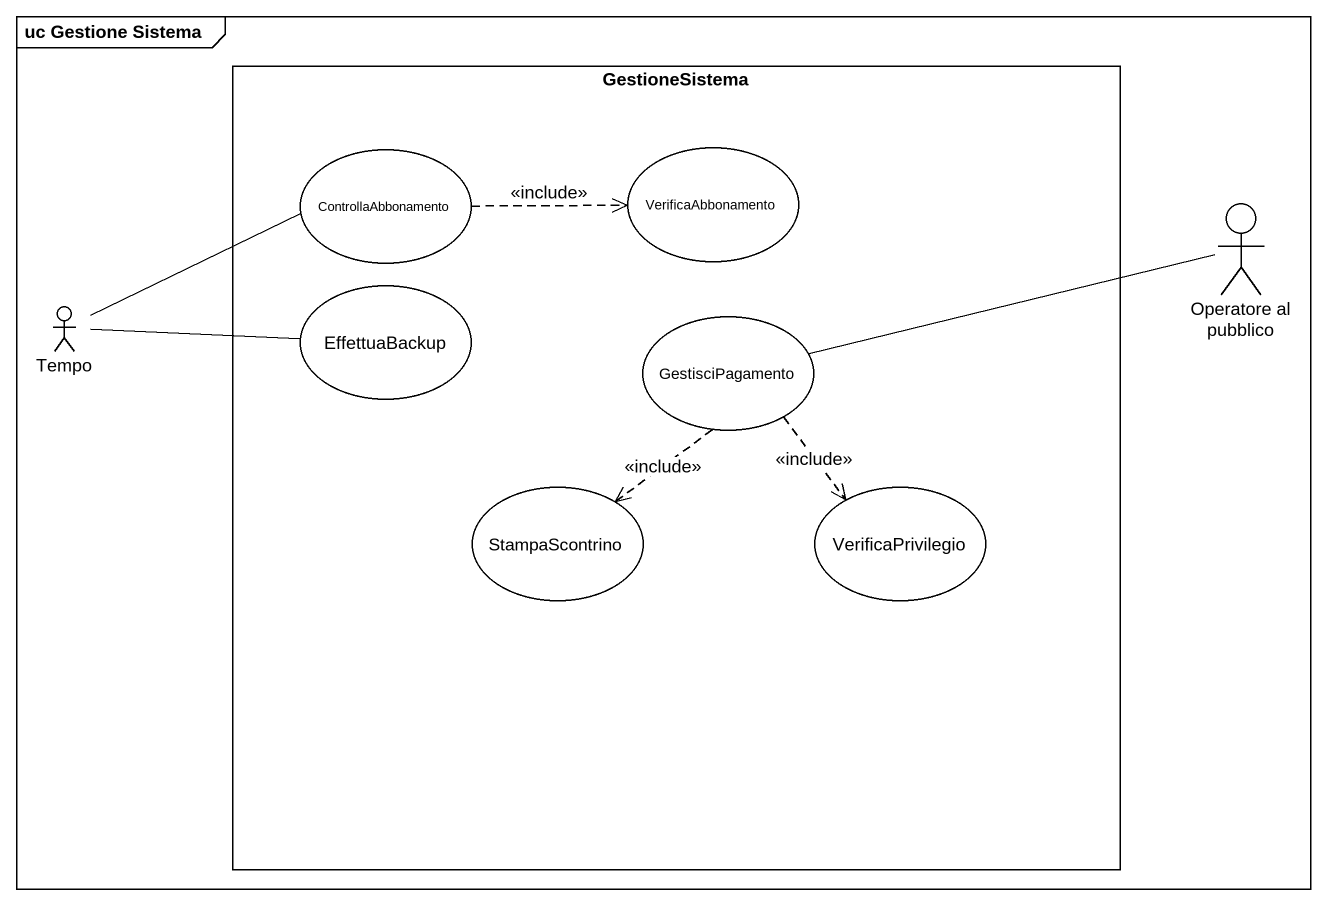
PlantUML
@startuml
mainframe uc Gestione Sistema
rectangle GestioneSistema {
  usecase ControllaAbbonamento
  usecase VerificaAbbonamento
  usecase EffettuaBackup
  usecase GestisciPagamento
  usecase StampaScontrino
  usecase VerificaPrivilegio
}
actor "Operatore al pubblico" as Operatore_al_pubblico
actor Tempo
ControllaAbbonamento .right.> VerificaAbbonamento : <<include>>
Operatore_al_pubblico -left- GestisciPagamento
Tempo -right- ControllaAbbonamento
Tempo -right- EffettuaBackup
GestisciPagamento ..> StampaScontrino : <<include>>
GestisciPagamento ..> VerificaPrivilegio : <<include>>
@enduml
